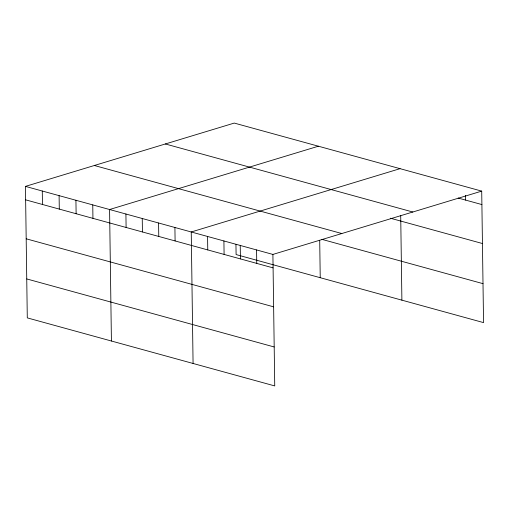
<?xml version="1.0" encoding="UTF-8"?>
<svg xmlns="http://www.w3.org/2000/svg" width="509" height="509" viewBox="0 0 509 509"><rect width="100%" height="100%" fill="white"/><g stroke="black" fill="none" stroke-linecap="round" stroke-linejoin="round"><path stroke-width="0.76" d="M25.45 186.389L272.9 254.43L274.739 385.924L27.289 317.883L25.45 186.389L234.261 123.076L481.711 191.117L483.55 322.611L236.1 254.57L235.953 244.441M318.392 146.21L109.581 209.523L111.42 341.017M400.055 168.664L191.244 231.977L193.076 363.471M272.9 254.43L481.711 191.117M458.145 198.039L481.902 204.573M165.355 143.971L412.805 212.011M390.39 218.215L482.443 243.525M94.356 165.495L341.813 233.536M321.917 239.364L483.009 283.659M25.641 199.846L273.091 267.887M26.182 238.797L273.632 306.838M26.742 278.932L274.192 346.973M465.506 195.329L465.57 200.082M400.71 215.619L401.894 300.157M319.709 240.312L320.231 277.704M256.568 249.938L256.759 263.395M240.242 245.446L240.426 258.903M223.909 240.954L224.094 254.411M207.577 236.469L207.761 249.919M174.911 227.485L175.102 240.942M158.579 222.993L158.77 236.45M142.246 218.501L142.437 231.958M125.914 214.009L126.105 227.466M92.759 204.892L92.943 218.348M75.93 200.266L76.121 213.723M59.101 195.641L59.292 209.097M42.279 191.015L42.463 204.472"/></g></svg>
